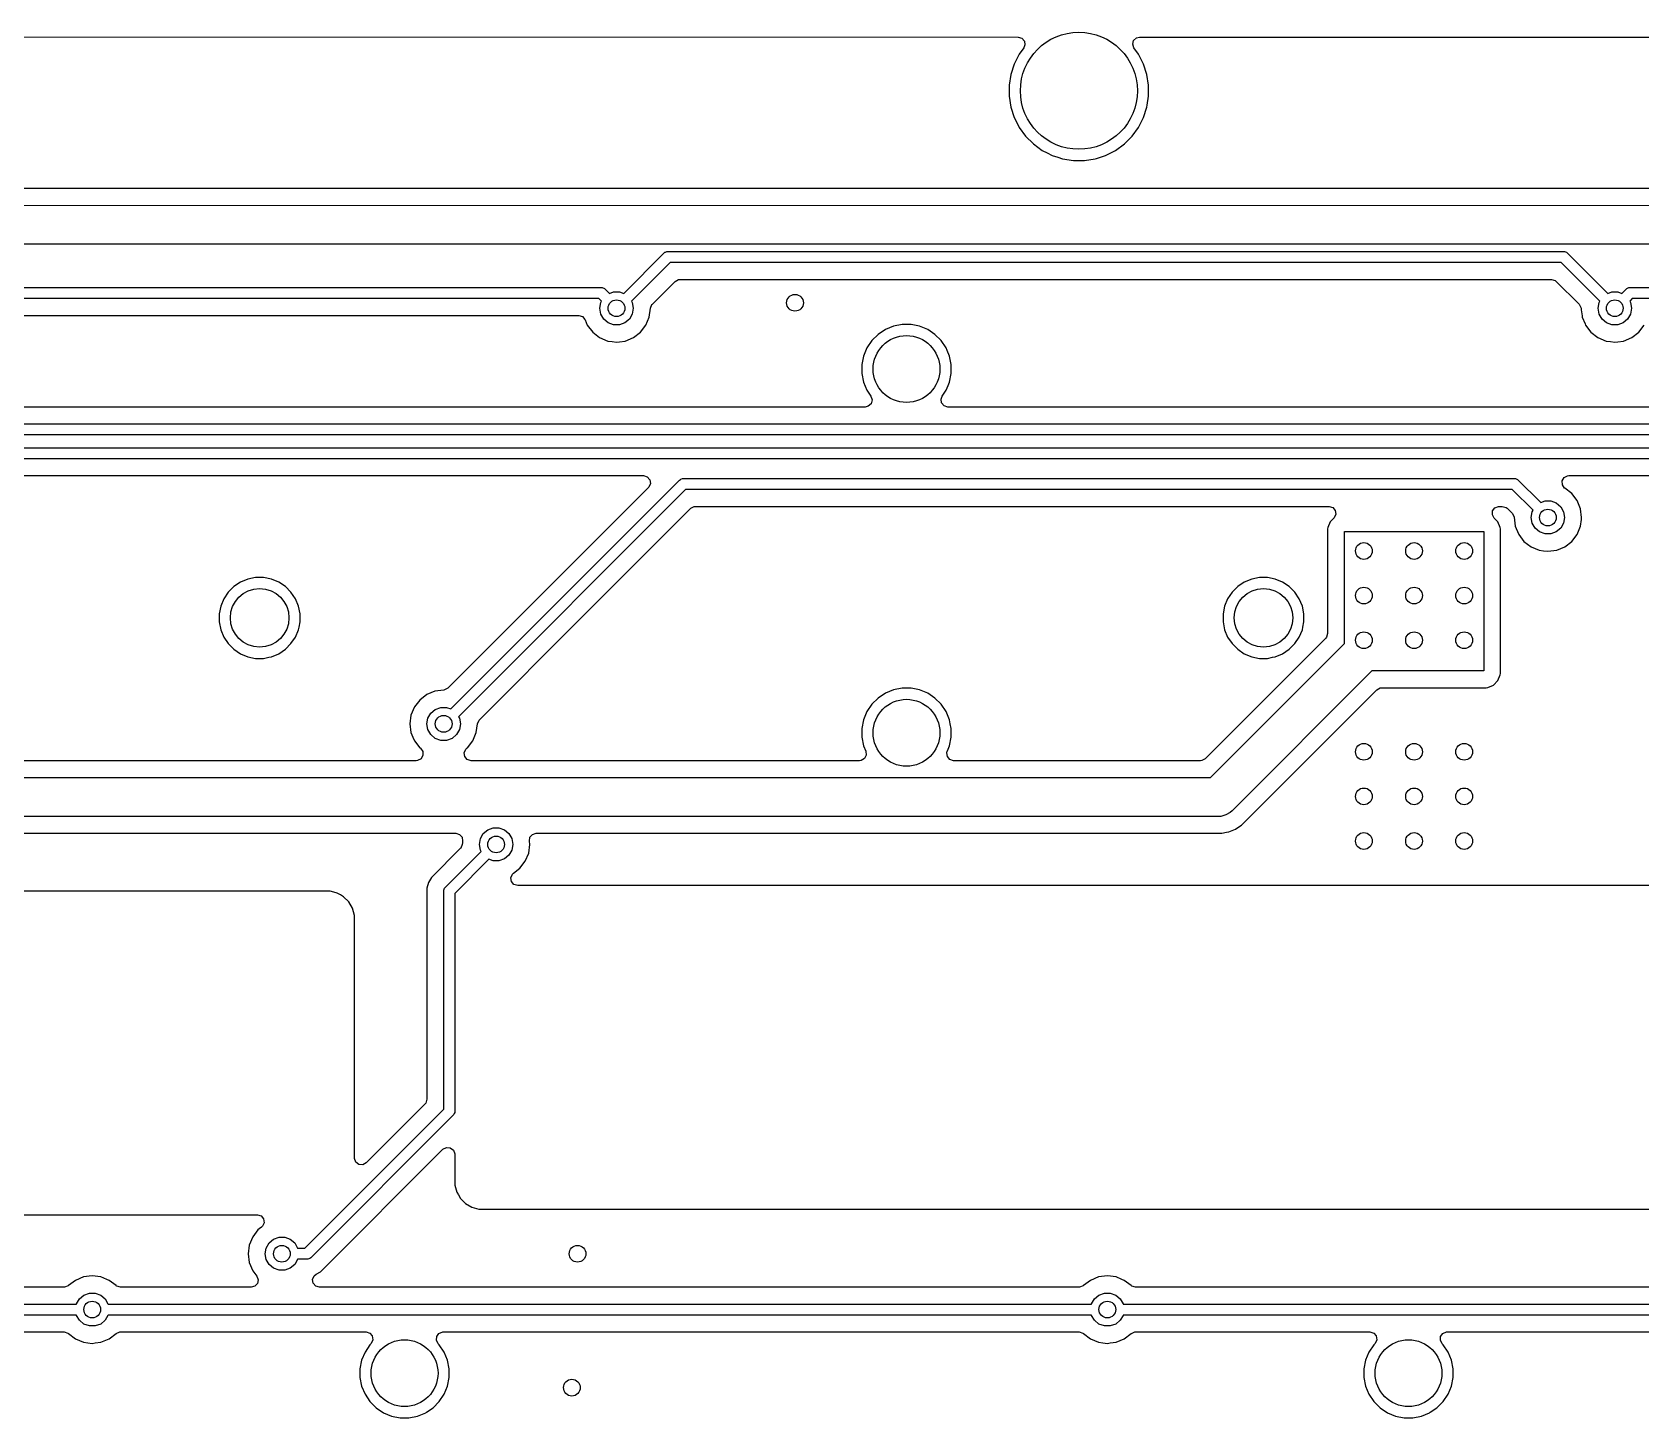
# Model space of a CAD drawing. Extents: x 0.7 to 11, y -6.1 to -1.6.
# Drawn here: x 7.399 to 8.534, y -2.588 to -1.61 of the extents above; entities that cross this region are included whole.
import ezdxf

# ---------------------------------------------------------------- set-up
doc = ezdxf.new("R2010")
doc.units = 0
doc.header["$MEASUREMENT"] = 0
doc.layers.add('BLACK', color=7, linetype='CONTINUOUS')

msp = doc.modelspace()

# ---------------------------------------------------------------- linework, layer by layer
at = {"layer": 'BLACK', "linetype": 'CONTINUOUS'}
for p, q in [((2.511, -1.6131), (8.0945, -1.6137)), ((8.0945, -1.6137), (8.0971, -1.6144)), ((8.0985, -1.6214), (8.0953, -1.6258)), ((8.0971, -1.6144), (8.099, -1.6165)), ((8.0993, -1.6192), (8.0985, -1.6214)), ((8.099, -1.6165), (8.0993, -1.6192)), ((8.1754, -1.6188), (8.176, -1.6162)), ((8.1763, -1.6214), (8.1754, -1.6188)), ((8.176, -1.6162), (8.178, -1.6142)), ((8.1795, -1.6258), (8.1763, -1.6214)), ((8.178, -1.6142), (8.1803, -1.6137)), ((8.1803, -1.6137), (10.2323, -1.6139)), ((8.0918, -1.6327), (8.0894, -1.64)), ((8.0953, -1.6258), (8.0918, -1.6327)), ((8.183, -1.6327), (8.1795, -1.6258)), ((8.1854, -1.64), (8.183, -1.6327)), ((8.0894, -1.64), (8.0882, -1.6477)), ((8.1866, -1.6477), (8.1854, -1.64)), ((8.0882, -1.6477), (8.0882, -1.6554)), ((8.0882, -1.6554), (8.0894, -1.6631)), ((8.1856, -1.6618), (8.1866, -1.6554)), ((8.1866, -1.6554), (8.1866, -1.6477)), ((8.0894, -1.6631), (8.0918, -1.6705)), ((8.183, -1.6705), (8.1854, -1.6631)), ((8.1854, -1.6631), (8.1856, -1.6618)), ((8.0918, -1.6705), (8.0947, -1.6763)), ((8.0947, -1.6763), (8.0953, -1.6774)), ((8.0953, -1.6774), (8.0998, -1.6836)), ((8.175, -1.6836), (8.1795, -1.6774)), ((8.1795, -1.6774), (8.183, -1.6705)), ((8.0998, -1.6836), (8.1053, -1.6891)), ((8.1053, -1.6891), (8.1116, -1.6937)), ((8.1632, -1.6937), (8.1695, -1.6891)), ((8.1695, -1.6891), (8.175, -1.6836)), ((8.1116, -1.6937), (8.1149, -1.6953)), ((8.1149, -1.6953), (8.1185, -1.6972)), ((8.1185, -1.6972), (8.1185, -1.6972)), ((8.1185, -1.6972), (8.1185, -1.6972)), ((8.1185, -1.6972), (8.1225, -1.6985)), ((8.1225, -1.6985), (8.1259, -1.6996)), ((8.1259, -1.6996), (8.1335, -1.7008)), ((8.1335, -1.7008), (8.1335, -1.7008)), ((8.1335, -1.7008), (8.1413, -1.7008)), ((8.1413, -1.7008), (8.1489, -1.6996)), ((8.1489, -1.6996), (8.1498, -1.6993)), ((8.1498, -1.6993), (8.1563, -1.6972)), ((8.1563, -1.6972), (8.1632, -1.6937)), ((10.1542, -1.7206), (4.9875, -1.7206)), ((4.9882, -1.7325), (10.1517, -1.7324)), ((10.1459, -1.7598), (4.9956, -1.76)), ((7.8161, -1.7946), (7.8445, -1.7661)), ((7.8445, -1.7661), (7.8451, -1.7656)), ((7.8451, -1.7656), (7.8455, -1.7655)), ((7.8455, -1.7655), (7.8465, -1.765)), ((7.8465, -1.765), (8.4795, -1.765)), ((8.4795, -1.765), (8.4803, -1.765)), ((8.4803, -1.765), (8.4817, -1.7656)), ((8.4817, -1.7656), (8.5107, -1.7946)), ((7.8488, -1.7728), (7.8216, -1.8001)), ((8.4778, -1.7728), (7.8488, -1.7728)), ((8.5052, -1.8001), (8.4778, -1.7728)), ((7.1045, -1.7905), (7.8003, -1.7904)), ((7.8003, -1.7904), (7.801, -1.7905)), ((7.801, -1.7905), (7.8025, -1.7911)), ((7.8025, -1.7911), (7.806, -1.7946)), ((7.806, -1.7946), (7.809, -1.7935)), ((7.809, -1.7935), (7.8131, -1.7935)), ((7.8131, -1.7935), (7.8161, -1.7946)), ((7.8363, -1.8022), (7.8523, -1.7861)), ((7.8523, -1.7861), (7.8548, -1.7848)), ((7.8548, -1.7848), (7.8558, -1.7847)), ((7.8558, -1.7847), (8.471, -1.7847)), ((8.471, -1.7847), (8.4736, -1.7854)), ((8.4736, -1.7854), (8.4744, -1.7861)), ((8.4744, -1.7861), (8.4905, -1.8022)), ((8.5107, -1.7946), (8.5137, -1.7935)), ((8.5137, -1.7935), (8.5178, -1.7935)), ((8.5178, -1.7935), (8.5208, -1.7946)), ((8.5208, -1.7946), (8.5237, -1.7916)), ((8.5237, -1.7916), (8.5243, -1.7911)), ((8.5243, -1.7911), (8.5257, -1.7905)), ((8.5257, -1.7905), (9.2137, -1.7904)), ((7.7986, -1.7982), (7.1068, -1.7983)), ((7.8005, -1.8001), (7.7986, -1.7982)), ((7.7992, -1.8051), (7.7999, -1.8011)), ((7.7999, -1.8092), (7.7992, -1.8051)), ((7.7999, -1.8011), (7.8005, -1.8001)), ((7.8216, -1.8001), (7.8221, -1.8011)), ((7.8221, -1.8011), (7.8228, -1.8051)), ((7.8228, -1.8051), (7.8221, -1.8092)), ((7.8341, -1.8113), (7.8349, -1.8051)), ((7.8349, -1.805), (7.836, -1.8025)), ((7.8349, -1.8051), (7.8349, -1.805)), ((7.8349, -1.8051), (7.8349, -1.8051)), ((7.836, -1.8025), (7.8363, -1.8022)), ((8.4905, -1.8022), (8.4918, -1.8046)), ((8.4918, -1.8046), (8.4919, -1.805)), ((8.4919, -1.805), (8.492, -1.8061)), ((8.5039, -1.8051), (8.5046, -1.8011)), ((8.5046, -1.8092), (8.5039, -1.8051)), ((8.5046, -1.8011), (8.5052, -1.8001)), ((8.528, -1.7983), (8.5263, -1.8001)), ((8.5263, -1.8001), (8.5268, -1.8011)), ((8.5268, -1.8011), (8.5276, -1.8051)), ((8.5276, -1.8051), (8.5268, -1.8092)), ((9.212, -1.7982), (8.528, -1.7983)), ((7.3225, -1.8101), (7.7843, -1.8101)), ((7.7843, -1.8101), (7.7869, -1.8109)), ((7.7869, -1.8109), (7.7887, -1.813)), ((7.7887, -1.813), (7.7888, -1.8132)), ((7.7888, -1.8132), (7.7904, -1.817)), ((7.802, -1.8127), (7.7999, -1.8092)), ((7.8051, -1.8153), (7.802, -1.8127)), ((7.809, -1.8167), (7.8051, -1.8153)), ((7.8131, -1.8167), (7.809, -1.8167)), ((7.8169, -1.8153), (7.8131, -1.8167)), ((7.8201, -1.8127), (7.8169, -1.8153)), ((7.8221, -1.8092), (7.8201, -1.8127)), ((7.8317, -1.817), (7.8341, -1.8113)), ((8.0126, -1.8165), (8.0066, -1.8177)), ((8.0189, -1.8165), (8.0126, -1.8165)), ((8.0126, -1.8165), (8.0126, -1.8165)), ((8.0249, -1.8177), (8.0189, -1.8165)), ((8.0189, -1.8165), (8.0189, -1.8165)), ((8.492, -1.8061), (8.4926, -1.8104)), ((8.4926, -1.8104), (8.4927, -1.8113)), ((8.4927, -1.8113), (8.4927, -1.8113)), ((8.4927, -1.8113), (8.4947, -1.816)), ((8.4947, -1.816), (8.4951, -1.817)), ((8.5067, -1.8127), (8.5046, -1.8092)), ((8.5098, -1.8153), (8.5067, -1.8127)), ((8.5137, -1.8167), (8.5098, -1.8153)), ((8.5178, -1.8167), (8.5137, -1.8167)), ((8.5217, -1.8153), (8.5178, -1.8167)), ((8.5248, -1.8127), (8.5217, -1.8153)), ((8.5268, -1.8092), (8.5248, -1.8127)), ((7.7904, -1.817), (7.7904, -1.817)), ((7.7904, -1.817), (7.7904, -1.817)), ((7.7904, -1.817), (7.7942, -1.822)), ((7.7942, -1.822), (7.7991, -1.8258)), ((7.7991, -1.8258), (7.8049, -1.8282)), ((7.8049, -1.8282), (7.8079, -1.8286)), ((7.8131, -1.8287), (7.8172, -1.8282)), ((7.8172, -1.8282), (7.8229, -1.8258)), ((7.8229, -1.8258), (7.8279, -1.822)), ((7.8279, -1.822), (7.8317, -1.817)), ((7.9913, -1.8279), (7.9878, -1.8331)), ((7.9957, -1.8236), (7.9913, -1.8279)), ((7.9913, -1.8279), (7.9913, -1.8279)), ((8.0008, -1.8201), (7.9957, -1.8236)), ((7.9957, -1.8236), (7.9957, -1.8236)), ((8.0066, -1.8177), (8.0008, -1.8201)), ((8.0008, -1.8201), (8.0008, -1.8201)), ((8.0066, -1.8177), (8.0066, -1.8177)), ((8.0307, -1.8201), (8.0249, -1.8177)), ((8.0249, -1.8177), (8.0249, -1.8177)), ((8.0358, -1.8236), (8.0307, -1.8201)), ((8.0307, -1.8201), (8.0307, -1.8201)), ((8.0402, -1.8279), (8.0358, -1.8236)), ((8.0358, -1.8236), (8.0358, -1.8236)), ((8.0437, -1.8331), (8.0402, -1.8279)), ((8.0402, -1.8279), (8.0402, -1.8279)), ((8.4951, -1.817), (8.4989, -1.822)), ((8.4989, -1.822), (8.5038, -1.8258)), ((8.5038, -1.8258), (8.5096, -1.8282)), ((8.5096, -1.8282), (8.5127, -1.8286)), ((8.5178, -1.8287), (8.5219, -1.8282)), ((8.5219, -1.8282), (8.5277, -1.8258)), ((8.5277, -1.8258), (8.5326, -1.822)), ((8.5326, -1.822), (8.5364, -1.817)), ((7.8079, -1.8286), (7.811, -1.829)), ((7.811, -1.829), (7.8131, -1.8287)), ((7.811, -1.829), (7.811, -1.829)), ((7.811, -1.829), (7.811, -1.829)), ((7.9854, -1.8388), (7.9842, -1.8449)), ((7.9878, -1.8331), (7.9854, -1.8388)), ((7.9854, -1.8388), (7.9854, -1.8388)), ((7.9878, -1.8331), (7.9878, -1.8331)), ((8.0444, -1.8349), (8.0437, -1.8331)), ((8.0437, -1.8331), (8.0437, -1.8331)), ((8.0461, -1.8388), (8.0444, -1.8349)), ((8.0473, -1.8449), (8.0461, -1.8388)), ((8.5127, -1.8286), (8.5157, -1.829)), ((8.5157, -1.829), (8.5178, -1.8287)), ((8.5157, -1.829), (8.5157, -1.829)), ((8.5157, -1.829), (8.5157, -1.829)), ((7.9842, -1.8449), (7.9842, -1.8511)), ((8.0473, -1.8511), (8.0473, -1.8449)), ((8.0473, -1.8449), (8.0473, -1.8449)), ((8.0473, -1.8449), (8.0473, -1.8449)), ((8.0473, -1.8449), (8.0473, -1.8449)), ((7.9842, -1.8511), (7.9854, -1.8572)), ((7.9854, -1.8572), (7.9854, -1.8572)), ((7.9854, -1.8572), (7.9878, -1.863)), ((8.0437, -1.8629), (8.0451, -1.8595)), ((8.0451, -1.8595), (8.0461, -1.8572)), ((8.0461, -1.8572), (8.0473, -1.8511)), ((7.9878, -1.863), (7.9878, -1.863)), ((7.9878, -1.863), (7.9906, -1.8672)), ((7.9907, -1.8725), (7.9887, -1.8743)), ((7.9906, -1.8672), (7.9915, -1.8698)), ((7.9915, -1.8698), (7.9907, -1.8725)), ((8.0401, -1.8692), (8.0409, -1.8672)), ((8.0405, -1.8719), (8.0401, -1.8692)), ((8.0423, -1.874), (8.0405, -1.8719)), ((8.0409, -1.8672), (8.0437, -1.863)), ((8.0437, -1.863), (8.0437, -1.8629)), ((8.0437, -1.863), (8.0437, -1.863)), ((8.0437, -1.863), (8.0437, -1.863)), ((7.9866, -1.8748), (7.3362, -1.8748)), ((7.9887, -1.8743), (7.9866, -1.8748)), ((8.0449, -1.8748), (8.0423, -1.874)), ((8.6952, -1.8748), (8.0449, -1.8748)), ((10.0797, -1.8944), (5.5471, -1.8945)), ((5.551, -1.8867), (10.0814, -1.8866)), ((4.8752, -1.9036), (9.9508, -1.9035)), ((9.9491, -1.9113), (4.8775, -1.9114)), ((4.8925, -1.9232), (7.8301, -1.9232)), ((7.694, -2.0879), (7.8555, -1.9264)), ((7.8301, -1.9232), (7.8327, -1.924)), ((7.8327, -1.924), (7.8345, -1.9261)), ((7.8349, -1.9288), (7.8338, -1.9313)), ((7.8345, -1.9261), (7.8349, -1.9288)), ((7.8555, -1.9264), (7.8561, -1.9259)), ((7.8561, -1.9259), (7.8565, -1.9257)), ((7.8565, -1.9257), (7.8575, -1.9253)), ((7.8575, -1.9253), (8.4449, -1.9252)), ((8.4449, -1.9252), (8.4456, -1.9253)), ((8.4456, -1.9253), (8.4471, -1.9259)), ((8.4471, -1.9259), (8.4635, -1.9422)), ((8.4785, -1.927), (8.4799, -1.9246)), ((8.4787, -1.9298), (8.4785, -1.927)), ((8.4803, -1.932), (8.4787, -1.9298)), ((8.4799, -1.9246), (8.4823, -1.9233)), ((8.4823, -1.9233), (8.4833, -1.9232)), ((8.4833, -1.9232), (9.9342, -1.9232)), ((7.8335, -1.9316), (7.6919, -2.0732)), ((7.8598, -1.9331), (7.6995, -2.0934)), ((7.8338, -1.9313), (7.8335, -1.9316)), ((8.4432, -1.933), (7.8598, -1.9331)), ((8.458, -1.9477), (8.4432, -1.933)), ((8.4635, -1.9422), (8.4665, -1.9411)), ((8.4665, -1.9411), (8.4706, -1.9411)), ((8.4706, -1.9411), (8.4744, -1.9425)), ((8.4804, -1.9321), (8.4803, -1.932)), ((8.4854, -1.9359), (8.4804, -1.9321)), ((8.4804, -1.9321), (8.4804, -1.9321)), ((8.4892, -1.9408), (8.4854, -1.9359)), ((8.4915, -1.9466), (8.4892, -1.9408)), ((7.7833, -2.0264), (7.8634, -1.9463)), ((7.8634, -1.9463), (7.8658, -1.945)), ((7.8658, -1.945), (7.8668, -1.9449)), ((7.8668, -1.9449), (8.314, -1.9449)), ((8.314, -1.9449), (8.3166, -1.9457)), ((8.3166, -1.9457), (8.3184, -1.9478)), ((8.3177, -1.953), (8.3174, -1.9532)), ((8.3188, -1.9505), (8.3177, -1.953)), ((8.3184, -1.9478), (8.3188, -1.9505)), ((8.4293, -1.9508), (8.4295, -1.9481)), ((8.4306, -1.9532), (8.4293, -1.9508)), ((8.4295, -1.9481), (8.4311, -1.9459)), ((8.4311, -1.9459), (8.4337, -1.9449)), ((8.4337, -1.9449), (8.434, -1.9449)), ((8.434, -1.9449), (8.4363, -1.9449)), ((8.4363, -1.9449), (8.439, -1.9457)), ((8.439, -1.9457), (8.4398, -1.9463)), ((8.4398, -1.9463), (8.4433, -1.9498)), ((8.4433, -1.9498), (8.4446, -1.9522)), ((8.4446, -1.9522), (8.4446, -1.9526)), ((8.4446, -1.9526), (8.4455, -1.9589)), ((8.4567, -1.9528), (8.4574, -1.9487)), ((8.4574, -1.9568), (8.4567, -1.9528)), ((8.4574, -1.9487), (8.458, -1.9477)), ((8.4744, -1.9425), (8.4776, -1.9452)), ((8.4776, -1.9452), (8.4796, -1.9487)), ((8.4796, -1.9487), (8.4803, -1.9528)), ((8.4803, -1.9528), (8.4796, -1.9568)), ((8.4923, -1.9528), (8.4915, -1.9466)), ((8.4915, -1.9466), (8.4915, -1.9466)), ((8.4921, -1.9543), (8.4923, -1.9528)), ((8.4923, -1.9528), (8.4923, -1.9528)), ((8.3131, -1.9598), (8.313, -1.9608)), ((8.313, -1.9608), (8.313, -2.0346)), ((8.3149, -1.9558), (8.3131, -1.9598)), ((8.3131, -1.9598), (8.3131, -1.9598)), ((8.3174, -1.9532), (8.3149, -1.9558)), ((8.3248, -2.0416), (8.3248, -1.9626)), ((8.3248, -1.9626), (8.4232, -1.9626)), ((8.4232, -1.9626), (8.4232, -2.061)), ((8.4332, -1.9558), (8.4306, -1.9532)), ((8.4349, -1.9598), (8.4332, -1.9558)), ((8.4351, -1.9608), (8.4349, -1.9598)), ((8.4349, -1.9598), (8.4349, -1.9598)), ((8.4349, -1.9598), (8.4349, -1.9598)), ((8.4351, -2.0264), (8.4351, -1.9608)), ((8.4351, -1.9608), (8.4351, -1.9608)), ((8.4455, -1.9589), (8.4455, -1.9589)), ((8.4455, -1.9589), (8.4477, -1.9643)), ((8.4477, -1.9643), (8.4479, -1.9647)), ((8.4595, -1.9603), (8.4574, -1.9568)), ((8.4626, -1.963), (8.4595, -1.9603)), ((8.4665, -1.9644), (8.4626, -1.963)), ((8.4706, -1.9644), (8.4665, -1.9644)), ((8.4744, -1.963), (8.4706, -1.9644)), ((8.4776, -1.9603), (8.4744, -1.963)), ((8.4796, -1.9568), (8.4776, -1.9603)), ((8.4892, -1.9647), (8.4915, -1.9589)), ((8.4915, -1.9589), (8.4921, -1.9543)), ((8.4479, -1.9647), (8.4516, -1.9696)), ((8.4516, -1.9696), (8.4566, -1.9734)), ((8.4566, -1.9734), (8.4623, -1.9758)), ((8.4623, -1.9758), (8.4654, -1.9762)), ((8.4706, -1.9763), (8.4747, -1.9758)), ((8.4747, -1.9758), (8.4804, -1.9734)), ((8.4804, -1.9734), (8.4854, -1.9696)), ((8.4854, -1.9696), (8.4892, -1.9647)), ((8.4654, -1.9762), (8.4685, -1.9766)), ((8.4685, -1.9766), (8.4706, -1.9763)), ((8.4685, -1.9766), (8.4685, -1.9766)), ((8.4685, -1.9766), (8.4685, -1.9766)), ((7.5455, -1.9983), (7.5408, -2.0014)), ((7.5507, -1.9962), (7.5455, -1.9983)), ((7.5455, -1.9983), (7.5455, -1.9983)), ((7.5562, -1.9951), (7.5507, -1.9962)), ((7.5507, -1.9962), (7.5507, -1.9962)), ((7.5619, -1.9951), (7.5562, -1.9951)), ((7.5562, -1.9951), (7.5562, -1.9951)), ((7.5674, -1.9962), (7.5619, -1.9951)), ((7.5619, -1.9951), (7.5619, -1.9951)), ((7.5726, -1.9983), (7.5674, -1.9962)), ((7.5674, -1.9962), (7.5674, -1.9962)), ((7.5773, -2.0014), (7.5726, -1.9983)), ((7.5726, -1.9983), (7.5726, -1.9983)), ((8.2542, -1.9983), (8.2495, -2.0014)), ((8.2594, -1.9962), (8.2542, -1.9983)), ((8.2542, -1.9983), (8.2542, -1.9983)), ((8.2649, -1.9951), (8.2594, -1.9962)), ((8.2594, -1.9962), (8.2594, -1.9962)), ((8.2705, -1.9951), (8.2649, -1.9951)), ((8.2649, -1.9951), (8.2649, -1.9951)), ((8.276, -1.9962), (8.2705, -1.9951)), ((8.2705, -1.9951), (8.2705, -1.9951)), ((8.2812, -1.9983), (8.276, -1.9962)), ((8.276, -1.9962), (8.276, -1.9962)), ((8.2859, -2.0014), (8.2812, -1.9983)), ((8.2812, -1.9983), (8.2812, -1.9983)), ((7.5369, -2.0054), (7.5337, -2.0101)), ((7.5408, -2.0014), (7.5369, -2.0054)), ((7.5369, -2.0054), (7.5369, -2.0054)), ((7.5408, -2.0014), (7.5408, -2.0014)), ((7.5812, -2.0054), (7.5773, -2.0014)), ((7.5773, -2.0014), (7.5773, -2.0014)), ((7.5844, -2.0101), (7.5812, -2.0054)), ((7.5812, -2.0054), (7.5812, -2.0054)), ((8.2455, -2.0054), (8.2424, -2.0101)), ((8.2495, -2.0014), (8.2455, -2.0054)), ((8.2455, -2.0054), (8.2455, -2.0054)), ((8.2495, -2.0014), (8.2495, -2.0014)), ((8.2899, -2.0054), (8.2859, -2.0014)), ((8.2859, -2.0014), (8.2859, -2.0014)), ((8.293, -2.0101), (8.2899, -2.0054)), ((8.2899, -2.0054), (8.2899, -2.0054)), ((7.5316, -2.0153), (7.5305, -2.0208)), ((7.5305, -2.0208), (7.5305, -2.0208)), ((7.5305, -2.0208), (7.5305, -2.0264)), ((7.5337, -2.0101), (7.5316, -2.0153)), ((7.5316, -2.0153), (7.5316, -2.0153)), ((7.5337, -2.0101), (7.5337, -2.0101)), ((7.5865, -2.0153), (7.5844, -2.0101)), ((7.5844, -2.0101), (7.5844, -2.0101)), ((7.5844, -2.0101), (7.5844, -2.0101)), ((7.5876, -2.0208), (7.5865, -2.0153)), ((7.5865, -2.0153), (7.5865, -2.0153)), ((7.5865, -2.0153), (7.5865, -2.0153)), ((7.5876, -2.0264), (7.5876, -2.0208)), ((8.2403, -2.0153), (8.2392, -2.0208)), ((8.2392, -2.0208), (8.2392, -2.0208)), ((8.2392, -2.0208), (8.2392, -2.0264)), ((8.2424, -2.0101), (8.2403, -2.0153)), ((8.2403, -2.0153), (8.2403, -2.0153)), ((8.2424, -2.0101), (8.2424, -2.0101)), ((8.2952, -2.0153), (8.293, -2.0101)), ((8.293, -2.0101), (8.293, -2.0101)), ((8.293, -2.0101), (8.293, -2.0101)), ((8.2963, -2.0208), (8.2952, -2.0153)), ((8.2952, -2.0153), (8.2952, -2.0153)), ((8.2952, -2.0153), (8.2952, -2.0153)), ((8.2963, -2.0264), (8.2963, -2.0208)), ((7.5305, -2.0264), (7.5305, -2.0264)), ((7.5305, -2.0264), (7.5305, -2.0264)), ((7.5305, -2.0264), (7.5316, -2.032)), ((7.5316, -2.032), (7.5316, -2.032)), ((7.5316, -2.032), (7.5337, -2.0372)), ((7.5844, -2.0372), (7.5865, -2.032)), ((7.5865, -2.032), (7.5869, -2.0301)), ((7.5869, -2.0301), (7.5876, -2.0264)), ((7.7142, -2.0955), (7.7833, -2.0264)), ((8.2392, -2.0264), (8.2392, -2.0264)), ((8.2392, -2.0264), (8.2392, -2.0264)), ((8.2392, -2.0264), (8.2403, -2.032)), ((8.2403, -2.032), (8.2403, -2.032)), ((8.2403, -2.032), (8.2424, -2.0372)), ((8.293, -2.0372), (8.2952, -2.032)), ((8.2952, -2.032), (8.2955, -2.0301)), ((8.2955, -2.0301), (8.2963, -2.0264)), ((8.4351, -2.0628), (8.4351, -2.0264)), ((7.5337, -2.0372), (7.5337, -2.0372)), ((7.5337, -2.0372), (7.5369, -2.0418)), ((7.5369, -2.0418), (7.5369, -2.0418)), ((7.5369, -2.0418), (7.5408, -2.0458)), ((7.5773, -2.0458), (7.5812, -2.0418)), ((7.5812, -2.0418), (7.5844, -2.0372)), ((8.3115, -2.0381), (8.2266, -2.123)), ((8.2303, -2.1362), (8.3248, -2.0416)), ((8.2424, -2.0372), (8.2424, -2.0372)), ((8.2424, -2.0372), (8.2455, -2.0418)), ((8.2455, -2.0418), (8.2455, -2.0418)), ((8.2455, -2.0418), (8.2495, -2.0458)), ((8.2859, -2.0458), (8.2899, -2.0418)), ((8.2899, -2.0418), (8.293, -2.0372)), ((8.3122, -2.0373), (8.3115, -2.0381)), ((8.313, -2.0346), (8.3122, -2.0373)), ((7.5408, -2.0458), (7.5408, -2.0458)), ((7.5408, -2.0458), (7.5455, -2.0489)), ((7.5455, -2.0489), (7.5455, -2.0489)), ((7.5455, -2.0489), (7.5455, -2.0489)), ((7.5455, -2.0489), (7.5507, -2.0511)), ((7.5507, -2.0511), (7.5507, -2.0511)), ((7.5507, -2.0511), (7.5507, -2.0511)), ((7.5507, -2.0511), (7.5562, -2.0522)), ((7.5562, -2.0522), (7.5562, -2.0522)), ((7.5562, -2.0522), (7.5619, -2.0522)), ((7.5619, -2.0522), (7.5656, -2.0514)), ((7.5656, -2.0514), (7.5674, -2.0511)), ((7.5674, -2.0511), (7.5726, -2.0489)), ((7.5726, -2.0489), (7.5773, -2.0458)), ((8.2495, -2.0458), (8.2495, -2.0458)), ((8.2495, -2.0458), (8.2542, -2.0489)), ((8.2542, -2.0489), (8.2542, -2.0489)), ((8.2542, -2.0489), (8.2542, -2.0489)), ((8.2542, -2.0489), (8.2594, -2.0511)), ((8.2594, -2.0511), (8.2594, -2.0511)), ((8.2594, -2.0511), (8.2594, -2.0511)), ((8.2594, -2.0511), (8.2649, -2.0522)), ((8.2649, -2.0522), (8.2649, -2.0522)), ((8.2649, -2.0522), (8.2705, -2.0522)), ((8.2705, -2.0522), (8.2742, -2.0514)), ((8.2742, -2.0514), (8.276, -2.0511)), ((8.276, -2.0511), (8.2812, -2.0489)), ((8.2812, -2.0489), (8.2859, -2.0458)), ((8.3442, -2.061), (8.2456, -2.1597)), ((8.4232, -2.061), (8.3442, -2.061)), ((8.4332, -2.0678), (8.4349, -2.0638)), ((8.4349, -2.0638), (8.4351, -2.0628)), ((7.6771, -2.0778), (7.6721, -2.0816)), ((7.6828, -2.0754), (7.6771, -2.0778)), ((7.6891, -2.0746), (7.6828, -2.0754)), ((7.6828, -2.0754), (7.6828, -2.0754)), ((7.6895, -2.0745), (7.6891, -2.0746)), ((7.6919, -2.0732), (7.6895, -2.0745)), ((8.0008, -2.0768), (7.9957, -2.0802)), ((8.0066, -2.0744), (8.0008, -2.0768)), ((8.0008, -2.0768), (8.0008, -2.0768)), ((8.0126, -2.0732), (8.0066, -2.0744)), ((8.0066, -2.0744), (8.0066, -2.0744)), ((8.0189, -2.0732), (8.0126, -2.0732)), ((8.0126, -2.0732), (8.0126, -2.0732)), ((8.0249, -2.0744), (8.0189, -2.0732)), ((8.0189, -2.0732), (8.0189, -2.0732)), ((8.0307, -2.0768), (8.0249, -2.0744)), ((8.0249, -2.0744), (8.0249, -2.0744)), ((8.0358, -2.0802), (8.0307, -2.0768)), ((8.0307, -2.0768), (8.0307, -2.0768)), ((8.3204, -2.1016), (8.3478, -2.0743)), ((8.3478, -2.0743), (8.3502, -2.073)), ((8.3502, -2.073), (8.3512, -2.0729)), ((8.3512, -2.0729), (8.425, -2.0729)), ((8.425, -2.0729), (8.426, -2.0727)), ((8.425, -2.0729), (8.425, -2.0729)), ((8.425, -2.0729), (8.425, -2.0729)), ((8.425, -2.0729), (8.425, -2.0729)), ((8.426, -2.0727), (8.43, -2.071)), ((8.426, -2.0727), (8.426, -2.0727)), ((8.426, -2.0727), (8.426, -2.0727)), ((8.43, -2.071), (8.4332, -2.0678)), ((7.6683, -2.0865), (7.6659, -2.0923)), ((7.6721, -2.0816), (7.6683, -2.0865)), ((7.6799, -2.0908), (7.6831, -2.0882)), ((7.6831, -2.0882), (7.6869, -2.0868)), ((7.6869, -2.0868), (7.691, -2.0868)), ((7.691, -2.0868), (7.694, -2.0879)), ((7.9913, -2.0846), (7.9878, -2.0898)), ((7.9957, -2.0802), (7.9913, -2.0846)), ((7.9913, -2.0846), (7.9913, -2.0846)), ((7.9957, -2.0802), (7.9957, -2.0802)), ((8.0402, -2.0846), (8.0358, -2.0802)), ((8.0358, -2.0802), (8.0358, -2.0802)), ((8.0437, -2.0898), (8.0402, -2.0846)), ((8.0402, -2.0846), (8.0402, -2.0846)), ((7.6659, -2.0923), (7.6651, -2.0984)), ((7.6651, -2.0984), (7.6651, -2.0984)), ((7.6651, -2.0984), (7.6659, -2.1046)), ((7.6659, -2.0923), (7.6659, -2.0923)), ((7.6772, -2.0984), (7.6779, -2.0944)), ((7.6779, -2.1025), (7.6772, -2.0984)), ((7.6779, -2.0944), (7.6799, -2.0908)), ((7.6995, -2.0934), (7.7001, -2.0944)), ((7.7001, -2.0944), (7.7008, -2.0984)), ((7.7008, -2.0984), (7.7001, -2.1025)), ((7.712, -2.1046), (7.7128, -2.0984)), ((7.7128, -2.0983), (7.714, -2.0958)), ((7.7128, -2.0984), (7.7128, -2.0983)), ((7.7128, -2.0984), (7.7128, -2.0984)), ((7.714, -2.0958), (7.7142, -2.0955)), ((7.9854, -2.0955), (7.9842, -2.1016)), ((7.9878, -2.0898), (7.9854, -2.0955)), ((7.9854, -2.0955), (7.9854, -2.0955)), ((7.9878, -2.0898), (7.9878, -2.0898)), ((8.0455, -2.0943), (8.0437, -2.0898)), ((8.0437, -2.0898), (8.0437, -2.0898)), ((8.0461, -2.0955), (8.0455, -2.0943)), ((8.0466, -2.0984), (8.0461, -2.0955)), ((8.0473, -2.1016), (8.0466, -2.0984)), ((7.6659, -2.1046), (7.6659, -2.1046)), ((7.6659, -2.1046), (7.6673, -2.1078)), ((7.6673, -2.1078), (7.6683, -2.1103)), ((7.6683, -2.1103), (7.6721, -2.1153)), ((7.6799, -2.106), (7.6779, -2.1025)), ((7.6831, -2.1087), (7.6799, -2.106)), ((7.6869, -2.1101), (7.6831, -2.1087)), ((7.691, -2.1101), (7.6869, -2.1101)), ((7.6949, -2.1087), (7.691, -2.1101)), ((7.698, -2.106), (7.6949, -2.1087)), ((7.7001, -2.1025), (7.698, -2.106)), ((7.7058, -2.1153), (7.7096, -2.1103)), ((7.7096, -2.1103), (7.712, -2.1046)), ((7.9842, -2.1016), (7.9842, -2.1078)), ((7.9842, -2.1078), (7.9854, -2.1139)), ((8.0461, -2.1139), (8.0473, -2.1078)), ((8.0473, -2.1078), (8.0473, -2.1016)), ((8.0473, -2.1016), (8.0473, -2.1016)), ((8.0473, -2.1016), (8.0473, -2.1016)), ((8.2522, -2.1699), (8.3204, -2.1016)), ((7.673, -2.123), (7.6706, -2.1243)), ((7.6721, -2.1153), (7.6726, -2.1156)), ((7.6726, -2.1156), (7.6742, -2.1179)), ((7.6744, -2.1206), (7.673, -2.123)), ((7.6742, -2.1179), (7.6744, -2.1206)), ((7.7035, -2.1188), (7.7047, -2.1163)), ((7.7039, -2.1215), (7.7035, -2.1188)), ((7.7057, -2.1236), (7.7039, -2.1215)), ((7.7047, -2.1163), (7.7054, -2.1156)), ((7.7054, -2.1156), (7.7058, -2.1153)), ((7.986, -2.1228), (7.9837, -2.1242)), ((7.9854, -2.1139), (7.9854, -2.1139)), ((7.9854, -2.1139), (7.987, -2.1176)), ((7.9873, -2.1204), (7.986, -2.1228)), ((7.987, -2.1176), (7.9873, -2.1204)), ((8.0442, -2.1188), (8.0445, -2.1176)), ((8.0446, -2.1215), (8.0442, -2.1188)), ((8.0445, -2.1176), (8.0446, -2.1174)), ((8.0446, -2.1174), (8.0461, -2.1139)), ((8.0464, -2.1236), (8.0446, -2.1215)), ((8.2266, -2.123), (8.2242, -2.1243)), ((7.6696, -2.1244), (7.3404, -2.1244)), ((7.6706, -2.1243), (7.6696, -2.1244)), ((7.7084, -2.1244), (7.7057, -2.1236)), ((7.9825, -2.1244), (7.7084, -2.1244)), ((7.9837, -2.1242), (7.9825, -2.1244)), ((8.049, -2.1244), (8.0464, -2.1236)), ((8.2232, -2.1244), (8.049, -2.1244)), ((8.2242, -2.1243), (8.2232, -2.1244)), ((3.9191, -2.1363), (8.2303, -2.1362)), ((8.2376, -2.1637), (3.9265, -2.1638)), ((8.2411, -2.1627), (8.2376, -2.1637)), ((8.2442, -2.1609), (8.2411, -2.1627)), ((8.2456, -2.1597), (8.2442, -2.1609)), ((3.9335, -2.1756), (7.6976, -2.1756)), ((7.6976, -2.1756), (7.7002, -2.1764)), ((7.7002, -2.1764), (7.702, -2.1785)), ((7.702, -2.1785), (7.7024, -2.1811)), ((7.7142, -2.1835), (7.7149, -2.1794)), ((7.7149, -2.1794), (7.7169, -2.1759)), ((7.7169, -2.1759), (7.7201, -2.1732)), ((7.7201, -2.1732), (7.7239, -2.1718)), ((7.7239, -2.1718), (7.728, -2.1718)), ((7.728, -2.1718), (7.7319, -2.1732)), ((7.7319, -2.1732), (7.735, -2.1759)), ((7.735, -2.1759), (7.7371, -2.1794)), ((7.7371, -2.1794), (7.7378, -2.1835)), ((7.7495, -2.1811), (7.7499, -2.1784)), ((7.7499, -2.1784), (7.7518, -2.1764)), ((7.7518, -2.1764), (7.7544, -2.1756)), ((7.7544, -2.1756), (8.2383, -2.1756)), ((8.2383, -2.1756), (8.2417, -2.1749)), ((8.2417, -2.1749), (8.2433, -2.1746)), ((8.2433, -2.1746), (8.248, -2.1727)), ((8.248, -2.1727), (8.2503, -2.1711)), ((8.2503, -2.1711), (8.2522, -2.1699)), ((7.7007, -2.1864), (7.6803, -2.2068)), ((7.6896, -2.2143), (7.7154, -2.1885)), ((7.701, -2.1861), (7.7007, -2.1864)), ((7.7021, -2.1836), (7.701, -2.1861)), ((7.7023, -2.1823), (7.7021, -2.1836)), ((7.7024, -2.1811), (7.7023, -2.1823)), ((7.7149, -2.1875), (7.7142, -2.1835)), ((7.7154, -2.1885), (7.7149, -2.1875)), ((7.735, -2.1911), (7.7319, -2.1937)), ((7.7371, -2.1875), (7.735, -2.1911)), ((7.7378, -2.1835), (7.7371, -2.1875)), ((7.7466, -2.1954), (7.749, -2.1896)), ((7.749, -2.1896), (7.7498, -2.1835)), ((7.7498, -2.1835), (7.7495, -2.1811)), ((7.7209, -2.194), (7.6968, -2.2182)), ((7.7239, -2.1951), (7.7209, -2.194)), ((7.728, -2.1951), (7.7239, -2.1951)), ((7.7319, -2.1937), (7.728, -2.1951)), ((7.7383, -2.2038), (7.7428, -2.2003)), ((7.7428, -2.2003), (7.7466, -2.1954)), ((7.6782, -2.2104), (7.6771, -2.2145)), ((7.6803, -2.2068), (7.6782, -2.2104)), ((7.6782, -2.2104), (7.6782, -2.2104)), ((7.6803, -2.2068), (7.6803, -2.2068)), ((7.6891, -2.2158), (7.6896, -2.2143)), ((7.7364, -2.207), (7.7376, -2.2045)), ((7.7368, -2.2097), (7.7364, -2.207)), ((7.7386, -2.2118), (7.7368, -2.2097)), ((7.7376, -2.2045), (7.7383, -2.2038)), ((7.7413, -2.2126), (7.7386, -2.2118)), ((9.0105, -2.2126), (7.7413, -2.2126)), ((7.6089, -2.2165), (6.3176, -2.2165)), ((7.6114, -2.2172), (7.6089, -2.2165)), ((7.6139, -2.2179), (7.6114, -2.2172)), ((7.6162, -2.2192), (7.6139, -2.2179)), ((7.6184, -2.2205), (7.6162, -2.2192)), ((7.6221, -2.2241), (7.6184, -2.2205)), ((7.6247, -2.2286), (7.6221, -2.2241)), ((7.6771, -2.2145), (7.6771, -2.3634)), ((7.689, -2.2165), (7.6891, -2.2158)), ((7.6891, -2.3703), (7.689, -2.2165)), ((7.6968, -2.2182), (7.6969, -2.372)), ((7.626, -2.2336), (7.6247, -2.2286)), ((7.626, -2.4048), (7.626, -2.2336)), ((7.626, -2.2336), (7.626, -2.2336)), ((7.5909, -2.4685), (7.6891, -2.3703)), ((7.6757, -2.3669), (7.6343, -2.4083)), ((7.6764, -2.3661), (7.6757, -2.3669)), ((7.6771, -2.3634), (7.6764, -2.3661)), ((7.6968, -2.3728), (7.6965, -2.3734)), ((7.6969, -2.372), (7.6968, -2.3728)), ((7.6962, -2.3742), (7.5952, -2.4752)), ((7.6965, -2.3734), (7.6962, -2.3742)), ((7.6021, -2.4851), (7.6885, -2.3987)), ((7.626, -2.4052), (7.626, -2.4048)), ((7.627, -2.4077), (7.626, -2.4052)), ((7.6885, -2.3987), (7.6909, -2.3974)), ((7.6909, -2.3974), (7.6937, -2.3976)), ((7.6937, -2.3976), (7.6959, -2.3992)), ((7.6959, -2.3992), (7.6968, -2.4018)), ((7.6968, -2.4018), (7.6968, -2.4022)), ((7.6968, -2.4022), (7.6968, -2.4239)), ((7.6292, -2.4094), (7.627, -2.4077)), ((7.6319, -2.4096), (7.6292, -2.4094)), ((7.6343, -2.4083), (7.6319, -2.4096)), ((7.6968, -2.4239), (7.6982, -2.4289)), ((7.6982, -2.4289), (7.6994, -2.4309)), ((7.6994, -2.4309), (7.7008, -2.4334)), ((7.7008, -2.4334), (7.7044, -2.437)), ((7.7044, -2.437), (7.7089, -2.4396)), ((7.7089, -2.4396), (7.7139, -2.441)), ((7.7139, -2.441), (7.7139, -2.441)), ((7.7139, -2.441), (9.0105, -2.441)), ((6.3176, -2.4449), (7.5575, -2.4449)), ((7.5575, -2.4449), (7.5601, -2.4457)), ((7.5601, -2.4457), (7.5619, -2.4478)), ((7.5623, -2.4505), (7.5612, -2.453)), ((7.5619, -2.4478), (7.5623, -2.4505)), ((7.5542, -2.4605), (7.5518, -2.4663)), ((7.5579, -2.4556), (7.5542, -2.4605)), ((7.5588, -2.4549), (7.5579, -2.4556)), ((7.5604, -2.4537), (7.5588, -2.4549)), ((7.5612, -2.453), (7.5604, -2.4537)), ((7.5658, -2.4648), (7.5689, -2.4622)), ((7.5689, -2.4622), (7.5728, -2.4608)), ((7.5728, -2.4608), (7.5769, -2.4608)), ((7.5769, -2.4608), (7.5807, -2.4622)), ((7.5807, -2.4622), (7.5839, -2.4648)), ((7.5518, -2.4663), (7.551, -2.4724)), ((7.551, -2.4724), (7.551, -2.4724)), ((7.551, -2.4724), (7.5518, -2.4786)), ((7.5518, -2.4663), (7.5518, -2.4663)), ((7.563, -2.4724), (7.5637, -2.4684)), ((7.5637, -2.4765), (7.563, -2.4724)), ((7.5637, -2.4684), (7.5658, -2.4648)), ((7.5839, -2.4648), (7.5859, -2.4684)), ((7.5859, -2.4684), (7.5859, -2.4685)), ((7.5859, -2.4685), (7.5909, -2.4685)), ((7.5952, -2.4752), (7.5946, -2.4757)), ((7.5518, -2.4786), (7.5518, -2.4786)), ((7.5518, -2.4786), (7.5542, -2.4844)), ((7.5542, -2.4844), (7.5571, -2.4882)), ((7.5658, -2.48), (7.5637, -2.4765)), ((7.5689, -2.4827), (7.5658, -2.48)), ((7.5728, -2.4841), (7.5689, -2.4827)), ((7.5769, -2.4841), (7.5728, -2.4841)), ((7.5807, -2.4827), (7.5769, -2.4841)), ((7.5839, -2.48), (7.5807, -2.4827)), ((7.5859, -2.4765), (7.5839, -2.48)), ((7.5932, -2.4763), (7.5859, -2.4763)), ((7.5859, -2.4763), (7.5859, -2.4765)), ((7.5946, -2.4757), (7.5932, -2.4763)), ((7.5989, -2.4869), (7.6021, -2.4851)), ((7.421, -2.496), (6.7562, -2.496)), ((7.4214, -2.496), (7.421, -2.496)), ((7.424, -2.495), (7.4214, -2.496)), ((7.4241, -2.4949), (7.424, -2.495)), ((7.429, -2.4912), (7.4241, -2.4949)), ((7.4241, -2.4949), (7.4241, -2.4949)), ((7.4348, -2.4888), (7.429, -2.4912)), ((7.429, -2.4912), (7.429, -2.4912)), ((7.4409, -2.488), (7.4348, -2.4888)), ((7.4348, -2.4888), (7.4348, -2.4888)), ((7.4471, -2.4888), (7.4409, -2.488)), ((7.4409, -2.488), (7.4409, -2.488)), ((7.4512, -2.4905), (7.4471, -2.4888)), ((7.4471, -2.4888), (7.4471, -2.4888)), ((7.4529, -2.4912), (7.4512, -2.4905)), ((7.4578, -2.4949), (7.4529, -2.4912)), ((7.4579, -2.495), (7.4578, -2.4949)), ((7.4578, -2.4949), (7.4578, -2.4949)), ((7.4582, -2.4953), (7.4579, -2.495)), ((7.4609, -2.496), (7.4582, -2.4953)), ((7.5532, -2.496), (7.4609, -2.496)), ((7.5556, -2.4954), (7.5532, -2.496)), ((7.5575, -2.4934), (7.5556, -2.4954)), ((7.5571, -2.4882), (7.5581, -2.4908)), ((7.5581, -2.4908), (7.5575, -2.4934)), ((7.5965, -2.4905), (7.5976, -2.488)), ((7.5969, -2.4932), (7.5965, -2.4905)), ((7.5987, -2.4953), (7.5969, -2.4932)), ((7.5976, -2.488), (7.5989, -2.4869)), ((7.6013, -2.496), (7.5987, -2.4953)), ((7.5989, -2.4869), (7.5989, -2.4869)), ((8.1375, -2.496), (7.6013, -2.496)), ((8.1379, -2.496), (8.1375, -2.496)), ((8.1405, -2.495), (8.1379, -2.496)), ((8.1406, -2.4949), (8.1405, -2.495)), ((8.1456, -2.4912), (8.1406, -2.4949)), ((8.1406, -2.4949), (8.1406, -2.4949)), ((8.1513, -2.4888), (8.1456, -2.4912)), ((8.1456, -2.4912), (8.1456, -2.4912)), ((8.1575, -2.488), (8.1513, -2.4888)), ((8.1513, -2.4888), (8.1513, -2.4888)), ((8.1637, -2.4888), (8.1575, -2.488)), ((8.1575, -2.488), (8.1575, -2.488)), ((8.1677, -2.4905), (8.1637, -2.4888)), ((8.1637, -2.4888), (8.1637, -2.4888)), ((8.1694, -2.4912), (8.1677, -2.4905)), ((8.1743, -2.4949), (8.1694, -2.4912)), ((8.1745, -2.495), (8.1743, -2.4949)), ((8.1743, -2.4949), (8.1743, -2.4949)), ((8.1748, -2.4953), (8.1745, -2.495)), ((8.1774, -2.496), (8.1748, -2.4953)), ((8.8383, -2.496), (8.1774, -2.496)), ((6.7474, -2.5079), (7.4298, -2.5079)), ((7.4298, -2.5078), (7.4319, -2.5042)), ((7.4298, -2.5079), (7.4298, -2.5078)), ((7.4319, -2.5042), (7.435, -2.5016)), ((7.435, -2.5016), (7.4389, -2.5002)), ((7.4389, -2.5002), (7.443, -2.5002)), ((7.443, -2.5002), (7.4469, -2.5016)), ((7.4469, -2.5016), (7.45, -2.5042)), ((7.45, -2.5042), (7.452, -2.5078)), ((7.452, -2.5078), (7.4521, -2.5079)), ((7.4521, -2.5079), (8.1464, -2.5079)), ((8.1464, -2.5078), (8.1484, -2.5042)), ((8.1464, -2.5079), (8.1464, -2.5078)), ((8.1484, -2.5042), (8.1516, -2.5016)), ((8.1516, -2.5016), (8.1554, -2.5002)), ((8.1554, -2.5002), (8.1595, -2.5002)), ((8.1595, -2.5002), (8.1634, -2.5016)), ((8.1634, -2.5016), (8.1665, -2.5042)), ((8.1665, -2.5042), (8.1686, -2.5078)), ((8.1686, -2.5078), (8.1686, -2.5079)), ((8.1686, -2.5079), (8.8472, -2.5079)), ((7.4298, -2.5157), (6.7473, -2.5157)), ((7.4298, -2.5159), (7.4298, -2.5157)), ((7.4319, -2.5194), (7.4298, -2.5159)), ((7.435, -2.522), (7.4319, -2.5194)), ((7.45, -2.5194), (7.4469, -2.522)), ((7.452, -2.5159), (7.45, -2.5194)), ((7.4521, -2.5157), (7.452, -2.5159)), ((8.1464, -2.5157), (7.4521, -2.5157)), ((8.1464, -2.5159), (8.1464, -2.5157)), ((8.1484, -2.5194), (8.1464, -2.5159)), ((8.1516, -2.522), (8.1484, -2.5194)), ((8.1665, -2.5194), (8.1634, -2.522)), ((8.1686, -2.5159), (8.1665, -2.5194)), ((8.8471, -2.5157), (8.1686, -2.5157)), ((8.1686, -2.5157), (8.1686, -2.5159)), ((6.98, -2.5276), (7.421, -2.5276)), ((7.421, -2.5276), (7.4236, -2.5284)), ((7.4236, -2.5284), (7.424, -2.5286)), ((7.424, -2.5286), (7.4241, -2.5287)), ((7.4241, -2.5287), (7.4241, -2.5287)), ((7.4241, -2.5287), (7.429, -2.5325)), ((7.4389, -2.5234), (7.435, -2.522)), ((7.443, -2.5234), (7.4389, -2.5234)), ((7.4469, -2.522), (7.443, -2.5234)), ((7.4529, -2.5325), (7.4578, -2.5287)), ((7.4578, -2.5287), (7.4579, -2.5286)), ((7.4578, -2.5287), (7.4578, -2.5287)), ((7.4579, -2.5286), (7.4605, -2.5276)), ((7.4605, -2.5276), (7.4609, -2.5276)), ((7.4609, -2.5276), (7.6342, -2.5276)), ((7.6342, -2.5276), (7.6368, -2.5284)), ((7.6368, -2.5284), (7.6386, -2.5304)), ((7.6386, -2.5304), (7.639, -2.5332)), ((7.6839, -2.5335), (7.6841, -2.5308)), ((7.6841, -2.5308), (7.6857, -2.5286)), ((7.6857, -2.5286), (7.6883, -2.5276)), ((7.6883, -2.5276), (7.6887, -2.5276)), ((7.6887, -2.5276), (8.1375, -2.5276)), ((8.1375, -2.5276), (8.1402, -2.5284)), ((8.1402, -2.5284), (8.1405, -2.5286)), ((8.1405, -2.5286), (8.1406, -2.5287)), ((8.1406, -2.5287), (8.1406, -2.5287)), ((8.1406, -2.5287), (8.1456, -2.5325)), ((8.1554, -2.5234), (8.1516, -2.522)), ((8.1595, -2.5234), (8.1554, -2.5234)), ((8.1634, -2.522), (8.1595, -2.5234)), ((8.1694, -2.5325), (8.1743, -2.5287)), ((8.1743, -2.5287), (8.1745, -2.5286)), ((8.1743, -2.5287), (8.1743, -2.5287)), ((8.1745, -2.5286), (8.177, -2.5276)), ((8.177, -2.5276), (8.1774, -2.5276)), ((8.1774, -2.5276), (8.3428, -2.5276)), ((8.3428, -2.5276), (8.3455, -2.5284)), ((8.3455, -2.5284), (8.3473, -2.5304)), ((8.3473, -2.5304), (8.3477, -2.5332)), ((8.3926, -2.5335), (8.3927, -2.5308)), ((8.3927, -2.5308), (8.3944, -2.5286)), ((8.3944, -2.5286), (8.397, -2.5276)), ((8.397, -2.5276), (8.3973, -2.5276)), ((8.3973, -2.5276), (8.8383, -2.5276)), ((7.429, -2.5325), (7.4348, -2.5348)), ((7.4348, -2.5348), (7.4379, -2.5353)), ((7.4379, -2.5353), (7.4409, -2.5357)), ((7.4409, -2.5357), (7.443, -2.5354)), ((7.4409, -2.5357), (7.4409, -2.5357)), ((7.4409, -2.5357), (7.4409, -2.5357)), ((7.443, -2.5354), (7.4471, -2.5348)), ((7.4471, -2.5348), (7.4529, -2.5325)), ((7.6335, -2.5418), (7.6311, -2.5475)), ((7.6369, -2.5366), (7.6335, -2.5418)), ((7.6335, -2.5418), (7.6335, -2.5418)), ((7.6376, -2.5359), (7.6369, -2.5366)), ((7.6369, -2.5366), (7.6369, -2.5366)), ((7.6379, -2.5357), (7.6376, -2.5359)), ((7.639, -2.5332), (7.6379, -2.5357)), ((7.6852, -2.5359), (7.6839, -2.5335)), ((7.6859, -2.5366), (7.6852, -2.5359)), ((7.6893, -2.5418), (7.6859, -2.5366)), ((7.6859, -2.5366), (7.6859, -2.5366)), ((7.6917, -2.5475), (7.6893, -2.5418)), ((7.6893, -2.5418), (7.6893, -2.5418)), ((8.1456, -2.5325), (8.1513, -2.5348)), ((8.1513, -2.5348), (8.1544, -2.5353)), ((8.1544, -2.5353), (8.1575, -2.5357)), ((8.1575, -2.5357), (8.1595, -2.5354)), ((8.1575, -2.5357), (8.1575, -2.5357)), ((8.1575, -2.5357), (8.1575, -2.5357)), ((8.1595, -2.5354), (8.1637, -2.5348)), ((8.1637, -2.5348), (8.1694, -2.5325)), ((8.3421, -2.5418), (8.3398, -2.5475)), ((8.3456, -2.5366), (8.3421, -2.5418)), ((8.3421, -2.5418), (8.3421, -2.5418)), ((8.3463, -2.5359), (8.3456, -2.5366)), ((8.3456, -2.5366), (8.3456, -2.5366)), ((8.3465, -2.5357), (8.3463, -2.5359)), ((8.3477, -2.5332), (8.3465, -2.5357)), ((8.3939, -2.5359), (8.3926, -2.5335)), ((8.3946, -2.5366), (8.3939, -2.5359)), ((8.398, -2.5418), (8.3946, -2.5366)), ((8.3946, -2.5366), (8.3946, -2.5366)), ((8.4004, -2.5475), (8.398, -2.5418)), ((8.398, -2.5418), (8.398, -2.5418)), ((7.6311, -2.5475), (7.6299, -2.5536)), ((7.6299, -2.5536), (7.6299, -2.5598)), ((7.6311, -2.5475), (7.6311, -2.5475)), ((7.6929, -2.5536), (7.6917, -2.5475)), ((7.6917, -2.5475), (7.6917, -2.5475)), ((7.6917, -2.5475), (7.6917, -2.5475)), ((7.6929, -2.5598), (7.6929, -2.5536)), ((7.6929, -2.5536), (7.6929, -2.5536)), ((7.6929, -2.5536), (7.6929, -2.5536)), ((8.3398, -2.5475), (8.3386, -2.5536)), ((8.3386, -2.5536), (8.3386, -2.5598)), ((8.3398, -2.5475), (8.3398, -2.5475)), ((8.4016, -2.5536), (8.4004, -2.5475)), ((8.4004, -2.5475), (8.4004, -2.5475)), ((8.4004, -2.5475), (8.4004, -2.5475)), ((8.4016, -2.5598), (8.4016, -2.5536)), ((8.4016, -2.5536), (8.4016, -2.5536)), ((8.4016, -2.5536), (8.4016, -2.5536)), ((7.6299, -2.5598), (7.6311, -2.5659)), ((7.6311, -2.5659), (7.6311, -2.5659)), ((7.6311, -2.5659), (7.6335, -2.5716)), ((7.6893, -2.5716), (7.6917, -2.5659)), ((7.6917, -2.5659), (7.6929, -2.5598)), ((8.3386, -2.5598), (8.3398, -2.5659)), ((8.3398, -2.5659), (8.3398, -2.5659)), ((8.3398, -2.5659), (8.3421, -2.5716)), ((8.398, -2.5716), (8.4004, -2.5659)), ((8.4004, -2.5659), (8.4016, -2.5598)), ((7.6335, -2.5716), (7.6335, -2.5716)), ((7.6335, -2.5716), (7.6369, -2.5768)), ((7.6369, -2.5768), (7.6369, -2.5768)), ((7.6369, -2.5768), (7.6413, -2.5812)), ((7.6815, -2.5812), (7.6859, -2.5768)), ((7.6859, -2.5768), (7.6893, -2.5716)), ((7.6859, -2.5768), (7.6859, -2.5768)), ((8.3421, -2.5716), (8.3421, -2.5716)), ((8.3421, -2.5716), (8.3456, -2.5768)), ((8.3456, -2.5768), (8.3456, -2.5768)), ((8.3456, -2.5768), (8.35, -2.5812)), ((8.3902, -2.5812), (8.3946, -2.5768)), ((8.3946, -2.5768), (8.398, -2.5716)), ((8.3946, -2.5768), (8.3946, -2.5768)), ((7.6413, -2.5812), (7.6465, -2.5846)), ((7.6465, -2.5846), (7.6465, -2.5846)), ((7.6465, -2.5846), (7.6522, -2.587)), ((7.6522, -2.587), (7.6522, -2.587)), ((7.6522, -2.587), (7.6583, -2.5882)), ((7.6583, -2.5882), (7.6583, -2.5882)), ((7.6583, -2.5882), (7.6583, -2.5882)), ((7.6583, -2.5882), (7.6645, -2.5882)), ((7.6645, -2.5882), (7.6706, -2.587)), ((7.6645, -2.5882), (7.6645, -2.5882)), ((7.6706, -2.587), (7.6763, -2.5846)), ((7.6763, -2.5846), (7.6768, -2.5843)), ((7.6768, -2.5843), (7.6815, -2.5812)), ((7.6815, -2.5812), (7.6815, -2.5812)), ((8.35, -2.5812), (8.3552, -2.5846)), ((8.3552, -2.5846), (8.3552, -2.5846)), ((8.3552, -2.5846), (8.3609, -2.587)), ((8.3609, -2.587), (8.3609, -2.587)), ((8.3609, -2.587), (8.367, -2.5882)), ((8.367, -2.5882), (8.367, -2.5882)), ((8.367, -2.5882), (8.367, -2.5882)), ((8.367, -2.5882), (8.3732, -2.5882)), ((8.3732, -2.5882), (8.3793, -2.587)), ((8.3732, -2.5882), (8.3732, -2.5882)), ((8.3793, -2.587), (8.385, -2.5846)), ((8.385, -2.5846), (8.3854, -2.5843)), ((8.3854, -2.5843), (8.3902, -2.5812)), ((8.3902, -2.5812), (8.3902, -2.5812))]:
    msp.add_line(p, q, dxfattribs=at)
at = {"layer": 'BLACK'}
for centre, radius in [((8.1374, -1.6516), 0.0413), ((7.811, -1.8051), 0.00591), ((7.937, -1.8012), 0.00591), ((8.5157, -1.8051), 0.00591), ((8.0157, -1.848), 0.0236), ((8.4685, -1.9528), 0.00591), ((8.3386, -1.9764), 0.00591), ((8.374, -1.9764), 0.00591), ((8.4094, -1.9764), 0.00591), ((7.5591, -2.0236), 0.0207), ((8.2677, -2.0236), 0.0207), ((8.3386, -2.0079), 0.00591), ((8.374, -2.0079), 0.00591), ((8.4094, -2.0079), 0.00591), ((8.3386, -2.0394), 0.00591), ((8.374, -2.0394), 0.00591), ((8.4094, -2.0394), 0.00591), ((8.0157, -2.1047), 0.0236), ((7.689, -2.0984), 0.00591), ((8.3386, -2.1181), 0.00591), ((8.374, -2.1181), 0.00591), ((8.4094, -2.1181), 0.00591), ((8.3386, -2.1496), 0.00591), ((8.374, -2.1496), 0.00591), ((8.4094, -2.1496), 0.00591), ((7.726, -2.1835), 0.00591), ((8.3386, -2.1811), 0.00591), ((8.374, -2.1811), 0.00591), ((8.4094, -2.1811), 0.00591), ((7.5748, -2.4724), 0.00591), ((7.7835, -2.4724), 0.00591), ((7.4409, -2.5118), 0.00591), ((8.1575, -2.5118), 0.00591), ((7.6614, -2.5567), 0.0236), ((8.3701, -2.5567), 0.0236), ((7.7795, -2.5669), 0.00591)]:
    msp.add_circle(centre, radius, dxfattribs=at)

doc.saveas('drawing.dxf')
